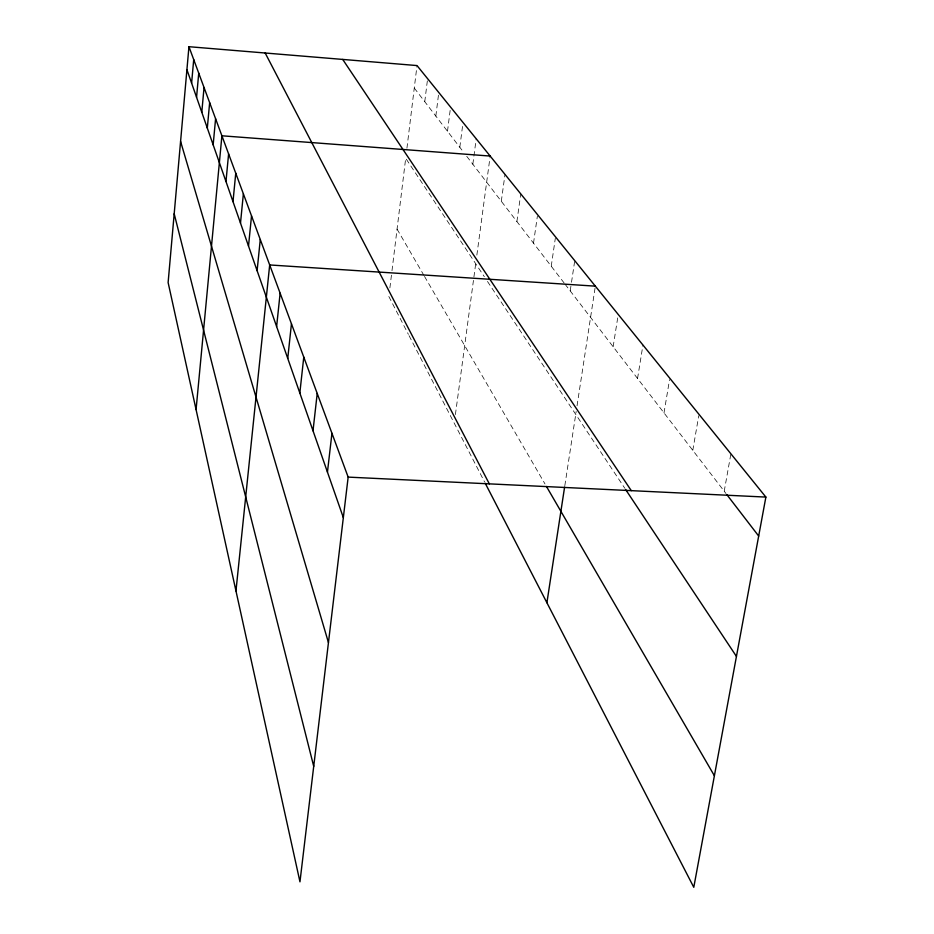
<?xml version="1.0" encoding="UTF-8"?>
<svg xmlns="http://www.w3.org/2000/svg" width="934" height="934" viewBox="0 0 934 934"><rect width="100%" height="100%" fill="white"/><g stroke="black" fill="none" stroke-linecap="round" stroke-linejoin="round"><path stroke-width="0.7" stroke-dasharray="4.67 3.5" d="M389.887 287.882L391.813 272.121M391.988 270.685L405.695 158.266L484.337 276.721M406.92 148.237L417.008 65.567M424.76 101.701L427.609 78.69M435.828 116.085L438.782 92.513M447.491 131.262L450.573 107.083M459.808 147.292L462.844 123.872M472.837 164.244L476.2 138.792M455.407 414.579L476.083 260.843M476.854 255.122L489.988 157.437M501.313 201.277L505.002 174.401M516.899 221.556L520.763 193.91M533.512 243.155L537.377 216.116M551.247 266.225L555.321 238.298M570.219 290.906L571.293 283.702M571.515 282.266L574.737 260.668M564.825 485.668L576.173 411.509M577.037 405.811L595.355 286.154M613.148 346.748L618.226 314.454M637.548 378.492L642.954 345.043M664.004 412.898L669.55 379.613M692.794 450.34L698.749 415.723M724.224 491.226L730.89 453.796M414.264 88.041L463.287 151.81M466.755 156.328L564.183 283.06M565.047 284.181L725.987 493.526M487.478 281.449L624.741 488.178M397.055 229.122L423.791 275.18M424.515 276.429L545.012 483.987M388.836 296.487L408.392 334.372M409.057 335.645L484.594 482.002"/><path stroke-width="1.4" d="M188.948 46.7L168.12 282.547L299.966 881.836L348.16 477.111L188.948 46.7L417.008 65.567L765.88 497.086L693.787 887.3L485.236 483.252M191.61 83.114L193.712 59.578M196.56 97.288L198.732 73.156M201.791 112.243L204.044 87.492M207.313 128.063L209.648 102.67M213.162 144.828L215.591 118.735M196.07 409.582L221.907 135.792L490.175 156.06M225.97 181.5L228.608 153.912M232.998 201.627L235.753 173.222M240.493 223.098L243.377 193.84M248.514 246.074L251.526 215.894M257.107 270.685L260.271 239.536M235.963 590.93L269.681 264.952L595.355 286.154M276.616 326.538L280.13 293.206M287.742 358.387L291.455 323.829M299.826 393.016L303.772 357.127M313.007 430.772L317.221 393.471M327.449 472.125L331.944 433.294M546.904 602.722L564.603 487.093M348.16 477.111L765.88 497.086M726.874 494.681L758.688 536.058M342.708 59.414L631.302 490.654M625.523 489.369L736.447 656.427M546.46 486.474L714.393 775.757M265.174 53.005L489.311 483.859M186.917 69.665L343.338 517.611M180.577 141.419L328.453 642.592M174.191 213.781L313.719 766.335"/></g></svg>
